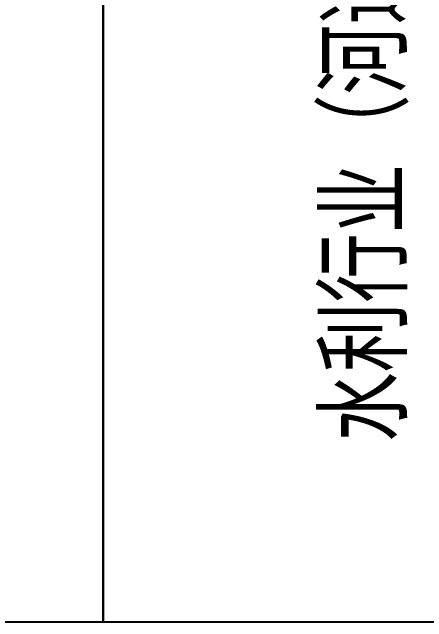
# Model space of a CAD drawing. Extents: x 4283 to 40403, y 1134 to 1764.
# Drawn here: x 4699.18 to 4714.47, y 1136.33 to 1158.84 of the extents above; entities that cross this region are included whole.
import ezdxf

# ---------------------------------------------------------------- set-up
doc = ezdxf.new("R2010")
doc.units = 0
for name, color, linetype in [('PUB_TITLE', 4, 'Continuous'), ('S-MODIFY', 4, 'Continuous'), ('致远博图框', 7, 'Continuous')]:
    doc.layers.add(name, color=color, linetype=linetype)
doc.styles.add('长仿宋', font='', dxfattribs={"width": 0.7, "height": 5})
doc.styles.get('长仿宋').set_extended_font_data('SimSun')

msp = doc.modelspace()

# ---------------------------------------------------------------- linework, layer by layer
at = {"layer": 'PUB_TITLE'}
for points in [[(4282.534, 1136.333), (4702.534, 1136.333), (4702.534, 1433.333), (4282.534, 1433.333)], [(4702.534, 1136.333), (5122.534, 1136.333), (5122.534, 1433.333), (4702.534, 1433.333)]]:
    msp.add_lwpolyline(points, close=True, dxfattribs=at)
at = {"layer": 'S-MODIFY'}
for points in [[(4282.534, 1136.333), (4702.534, 1136.333), (4702.534, 1433.333), (4282.534, 1433.333)], [(4702.534, 1136.333), (5122.534, 1136.333), (5122.534, 1433.333), (4702.534, 1433.333)]]:
    msp.add_lwpolyline(points, close=True, dxfattribs=at)

# ---------------------------------------------------------------- texts
at = {"layer": '致远博图框', "style": '长仿宋', "width": 0.7}
msp.add_text('水利行业（河道整治）丙级', height=2.68508, rotation=90, dxfattribs=at).set_placement((4713.446, 1142.983))

doc.saveas('drawing.dxf')
